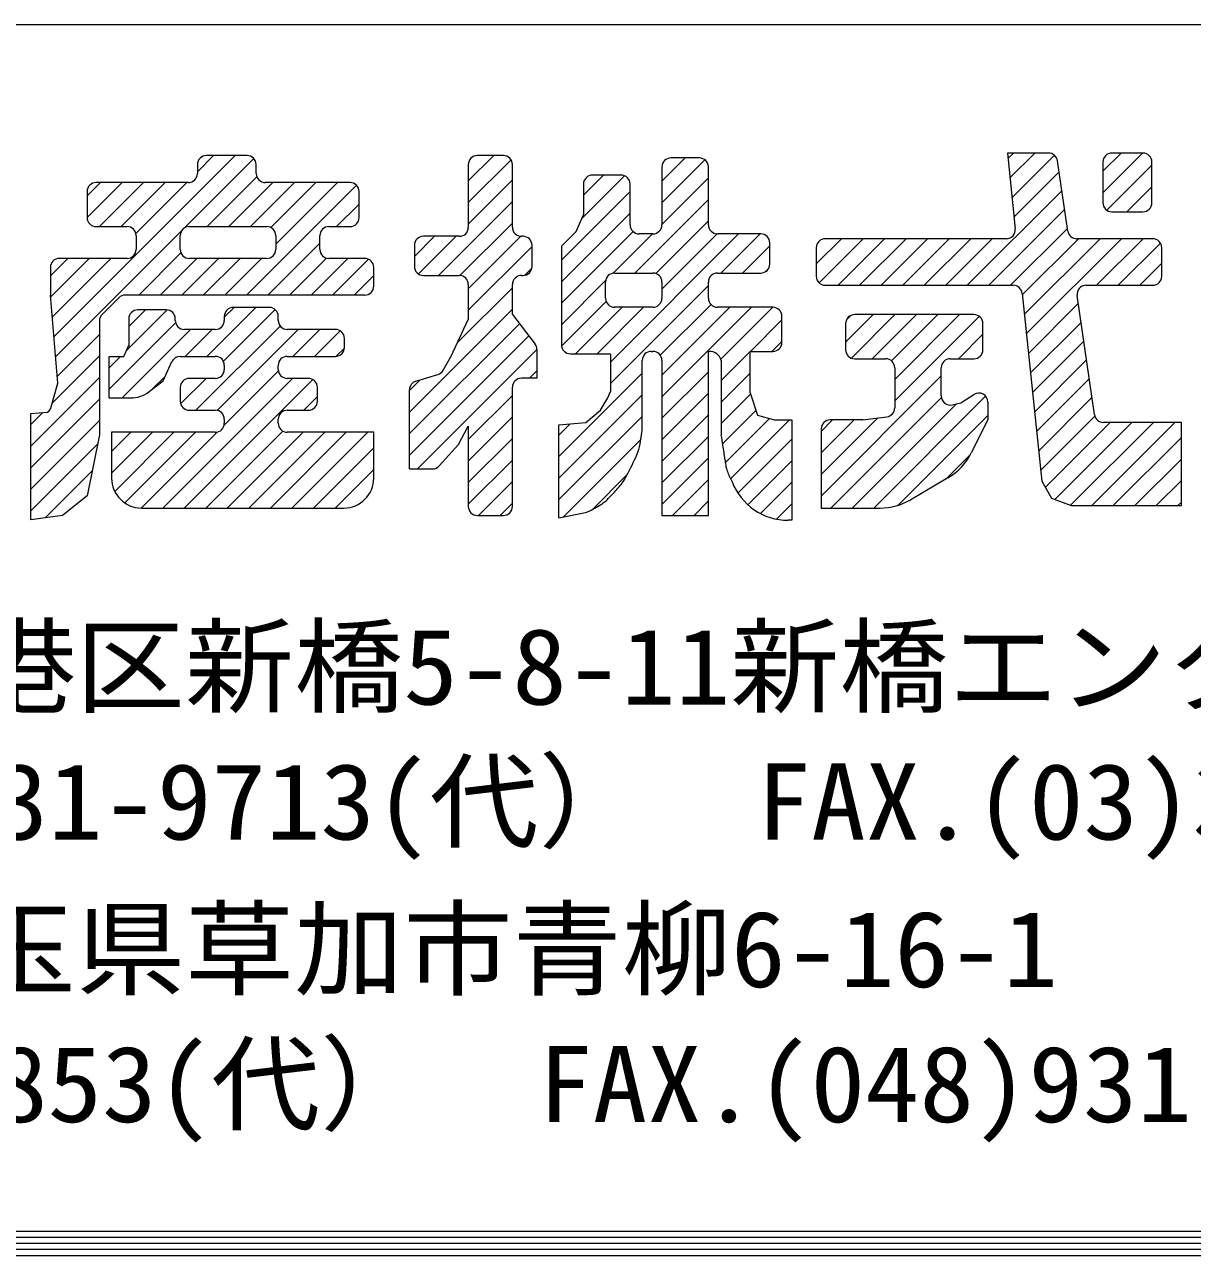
# Model space of a CAD drawing. Units: millimetres at full size; details may follow other scales. Extents: x -3425 to 3421, y -1129 to 1133.
# Drawn here: x 920.5 to 1035.4, y -1129.2 to -1008 of the extents above; entities that cross this region are included whole.
import ezdxf
from ezdxf.enums import TextEntityAlignment as Align

# ---------------------------------------------------------------- set-up
doc = ezdxf.new("R2010")
doc.units = ezdxf.units.MM
doc.header["$LTSCALE"] = 4
doc.layers.add('0-0_0', color=7, linetype='Continuous', lineweight=18)
doc.layers.add('1-2_WAKU', color=7, linetype='Continuous', lineweight=18)
doc.styles.add('ＭＳ ゴシック', font='')
doc.styles.get('ＭＳ ゴシック').set_extended_font_data('MS Gothic')

msp = doc.modelspace()

# ---------------------------------------------------------------- linework, layer by layer
at = {"layer": '0-0_0'}
for p, q in [((923.336, -1038.751), (941.188, -1020.899)), ((936.158, -1028.05), (943.022, -1021.186)), ((937.467, -1022.498), (939.066, -1020.899)), ((942.369, -1020.899), (938.355, -1020.899)), ((964.144, -1023.398), (966.651, -1020.892)), ((964.144, -1025.52), (968.353, -1021.311)), ((967.598, -1020.892), (965.032, -1020.892)), ((983.202, -1023.432), (985.502, -1021.133)), ((983.202, -1025.554), (987.439, -1021.317)), ((986.898, -1021.133), (984.09, -1021.133)), ((1017.273, -1021.182), (1017.804, -1020.65)), ((1017.474, -1023.102), (1019.925, -1020.65)), ((1017.674, -1025.023), (1021.841, -1020.856)), ((1023.16, -1028.328), (1022.152, -1021.41)), ((1026.626, -1022.435), (1028.41, -1020.65)), ((1026.626, -1024.557), (1030.532, -1020.65)), ((1026.626, -1021.538), (1026.626, -1025.548)), ((1030.562, -1020.65), (1027.514, -1020.65)), ((1031.45, -1025.548), (1031.45, -1021.538)), ((937.467, -1021.787), (937.467, -1022.663)), ((943.257, -1022.663), (943.257, -1021.787)), ((964.144, -1021.78), (964.144, -1027.959)), ((968.486, -1027.959), (968.486, -1021.78)), ((975.344, -1027.047), (979.508, -1022.884)), ((975.482, -1024.788), (977.45, -1022.82)), ((979.178, -1022.82), (976.37, -1022.82)), ((983.202, -1022.021), (983.202, -1027.718)), ((987.786, -1027.718), (987.786, -1022.021)), ((1017.875, -1026.943), (1022.312, -1022.506)), ((1027.018, -1026.285), (1031.45, -1021.853)), ((926.611, -1024.869), (927.929, -1023.551)), ((926.611, -1026.99), (930.05, -1023.551)), ((936.579, -1023.551), (927.499, -1023.551)), ((927.833, -1027.89), (932.172, -1023.551)), ((929.954, -1027.89), (934.293, -1023.551)), ((931.408, -1028.557), (936.414, -1023.551)), ((938.439, -1027.89), (943.325, -1023.004)), ((940.561, -1027.89), (944.9, -1023.551)), ((942.296, -1034.64), (953.127, -1023.809)), ((942.682, -1027.89), (947.021, -1023.551)), ((952.501, -1023.551), (944.145, -1023.551)), ((944.705, -1027.988), (949.142, -1023.551)), ((945.187, -1029.628), (951.264, -1023.551)), ((964.144, -1027.641), (968.486, -1023.299)), ((975.482, -1023.708), (975.482, -1026.737)), ((980.066, -1027.718), (980.066, -1023.708)), ((983.202, -1027.675), (987.786, -1023.092)), ((1028.989, -1026.436), (1031.45, -1023.974)), ((926.611, -1024.439), (926.611, -1027.002)), ((953.389, -1027.002), (953.389, -1024.439)), ((973.311, -1031.202), (980.066, -1024.447)), ((980.536, -1032.462), (987.786, -1025.213)), ((1013.272, -1033.668), (1022.582, -1024.358)), ((951.167, -1027.89), (953.389, -1025.668)), ((961.203, -1032.704), (968.486, -1025.42)), ((1015.393, -1033.668), (1022.851, -1026.21)), ((1027.514, -1026.436), (1030.562, -1026.436)), ((963.322, -1032.706), (968.486, -1027.542)), ((973.311, -1033.323), (980.066, -1026.568)), ((982.607, -1032.512), (987.786, -1027.334)), ((923.499, -1040.709), (935.938, -1028.27)), ((927.499, -1027.89), (930.548, -1027.89)), ((931.436, -1028.778), (931.436, -1030.136)), ((935.778, -1030.136), (935.778, -1028.778)), ((936.666, -1027.89), (944.299, -1027.89)), ((945.187, -1028.778), (945.187, -1030.136)), ((949.529, -1030.136), (949.529, -1028.778)), ((950.417, -1027.89), (952.501, -1027.89)), ((958.837, -1030.827), (960.817, -1028.847)), ((959.231, -1032.554), (962.938, -1028.847)), ((963.256, -1028.847), (959.725, -1028.847)), ((964.144, -1034.005), (969.305, -1028.844)), ((969.528, -1028.847), (969.374, -1028.847)), ((973.311, -1035.444), (980.37, -1028.386)), ((978.136, -1041.226), (990.757, -1028.606)), ((978.404, -1032.473), (982.272, -1028.606)), ((982.314, -1028.606), (980.954, -1028.606)), ((983.202, -1034.039), (988.636, -1028.605)), ((992.929, -1028.606), (988.674, -1028.606)), ((989.021, -1032.462), (992.878, -1028.606)), ((1017.514, -1033.668), (1023.121, -1028.062)), ((944.418, -1034.64), (949.529, -1029.528)), ((958.837, -1029.735), (958.837, -1031.816)), ((964.144, -1036.126), (970.416, -1029.854)), ((970.416, -1031.816), (970.416, -1029.735)), ((973.311, -1029.811), (973.311, -1039.53)), ((991.142, -1032.462), (993.817, -1029.788)), ((993.817, -1031.574), (993.817, -1029.494)), ((998.4, -1031.569), (1000.881, -1029.088)), ((998.4, -1029.976), (998.4, -1032.78)), ((998.672, -1033.419), (1003.002, -1029.088)), ((1017.114, -1029.088), (999.288, -1029.088)), ((1000.544, -1033.668), (1005.124, -1029.088)), ((1002.665, -1033.668), (1007.245, -1029.088)), ((1004.786, -1033.668), (1009.366, -1029.088)), ((1006.908, -1033.668), (1011.488, -1029.088)), ((1009.029, -1033.668), (1013.609, -1029.088)), ((1011.15, -1033.668), (1015.73, -1029.088)), ((1018.678, -1034.625), (1024.216, -1029.088)), ((1018.879, -1036.546), (1026.337, -1029.088)), ((1019.08, -1038.466), (1028.458, -1029.088)), ((1031.527, -1029.088), (1024.038, -1029.088)), ((1026, -1033.668), (1030.58, -1029.088)), ((1028.121, -1033.668), (1032.282, -1029.507)), ((1032.415, -1032.78), (1032.415, -1029.976)), ((922.993, -1032.73), (924.699, -1031.024)), ((923.009, -1034.835), (926.82, -1031.024)), ((923.172, -1036.793), (928.942, -1031.024)), ((930.548, -1031.024), (923.881, -1031.024)), ((931.69, -1034.64), (935.848, -1030.481)), ((933.811, -1034.64), (937.427, -1031.024)), ((935.932, -1034.64), (939.548, -1031.024)), ((944.299, -1031.024), (936.666, -1031.024)), ((938.054, -1034.64), (941.67, -1031.024)), ((940.175, -1034.64), (943.791, -1031.024)), ((946.539, -1034.64), (950.186, -1030.993)), ((948.66, -1034.64), (952.276, -1031.024)), ((953.948, -1031.024), (950.417, -1031.024)), ((950.782, -1034.64), (954.317, -1031.104)), ((922.993, -1031.912), (922.993, -1034.64)), ((954.836, -1033.752), (954.836, -1031.912)), ((969.706, -1032.686), (970.398, -1031.994)), ((978.542, -1032.462), (982.314, -1032.462)), ((988.674, -1032.462), (992.929, -1032.462)), ((993.398, -1032.328), (993.683, -1032.044)), ((1030.242, -1033.668), (1032.415, -1031.495)), ((952.903, -1034.64), (954.836, -1032.706)), ((959.725, -1032.704), (963.256, -1032.704)), ((964.144, -1033.592), (964.144, -1037.043)), ((968.486, -1036.561), (968.486, -1033.592)), ((969.374, -1032.704), (969.528, -1032.704)), ((973.311, -1037.566), (977.664, -1033.213)), ((977.654, -1034.95), (977.654, -1033.35)), ((978.136, -1043.348), (987.786, -1033.698)), ((983.202, -1033.35), (983.202, -1034.95)), ((987.786, -1034.95), (987.786, -1033.35)), ((999.288, -1033.668), (1017.778, -1033.668)), ((1024.963, -1033.668), (1031.527, -1033.668)), ((929.728, -1034.9), (928.078, -1036.549)), ((953.948, -1034.64), (930.356, -1034.64)), ((963.088, -1039.304), (968.486, -1033.906)), ((1018.661, -1034.464), (1020.594, -1052.953)), ((1025.791, -1046.407), (1024.085, -1034.684)), ((930.49, -1040.082), (934.483, -1036.089)), ((930.712, -1037.738), (932.364, -1036.086)), ((934.408, -1036.086), (931.6, -1036.086)), ((938.391, -1040.666), (943.212, -1035.845)), ((940.025, -1041.154), (945.119, -1036.06)), ((940.121, -1036.815), (941.091, -1035.845)), ((944.54, -1035.845), (941.009, -1035.845)), ((958.354, -1046.159), (968.486, -1036.027)), ((973.323, -1039.675), (977.718, -1035.281)), ((974.702, -1040.418), (979.282, -1035.838)), ((976.823, -1040.418), (981.404, -1035.838)), ((982.314, -1035.838), (978.542, -1035.838)), ((983.045, -1040.56), (988.037, -1035.568)), ((983.202, -1042.524), (989.889, -1035.838)), ((983.202, -1044.646), (992.01, -1035.838)), ((994.135, -1035.838), (988.674, -1035.838)), ((989.013, -1040.956), (994.132, -1035.838)), ((1019.281, -1040.387), (1024.199, -1035.468)), ((928.782, -1043.911), (935.328, -1037.365)), ((930.712, -1036.974), (930.712, -1039.702)), ((935.296, -1037.127), (935.296, -1036.974)), ((940.121, -1036.733), (940.121, -1037.127)), ((945.428, -1037.127), (945.428, -1036.733)), ((958.354, -1048.28), (969.177, -1037.458)), ((962.455, -1040.659), (964.144, -1037.043)), ((968.486, -1036.561), (970.714, -1039.455)), ((991.914, -1040.176), (995.023, -1037.067)), ((995.023, -1039.288), (995.023, -1036.726)), ((1001.295, -1039.28), (1004.015, -1036.561)), ((1001.295, -1037.449), (1001.295, -1040.012)), ((1001.376, -1037.078), (1001.812, -1036.642)), ((1001.858, -1040.838), (1006.136, -1036.561)), ((1013.917, -1036.561), (1002.183, -1036.561)), ((1003.918, -1040.9), (1008.258, -1036.561)), ((1005.818, -1041.121), (1010.379, -1036.561)), ((1006.12, -1042.941), (1012.5, -1036.561)), ((1006.12, -1045.062), (1014.446, -1036.736)), ((1014.805, -1040.012), (1014.805, -1037.449)), ((1019.482, -1042.307), (1024.468, -1037.32)), ((923.662, -1042.667), (927.818, -1038.512)), ((930.05, -1044.764), (936.8, -1038.015)), ((939.233, -1038.015), (936.184, -1038.015)), ((936.27, -1040.666), (938.921, -1038.015)), ((937.33, -1045.97), (945.621, -1037.679)), ((939.43, -1045.992), (947.406, -1038.015)), ((951.054, -1038.015), (946.316, -1038.015)), ((946.876, -1040.666), (949.528, -1038.015)), ((948.998, -1040.666), (951.518, -1038.146)), ((958.354, -1050.402), (970.1, -1038.656)), ((1012.404, -1040.9), (1014.805, -1038.499)), ((951.122, -1040.664), (951.939, -1039.846)), ((951.942, -1039.778), (951.942, -1038.903)), ((994.035, -1040.176), (995.023, -1039.189)), ((1019.682, -1044.228), (1024.738, -1039.172)), ((923.185, -1045.266), (927.818, -1040.633)), ((928.782, -1041.79), (929.906, -1040.666)), ((935.771, -1040.666), (939.233, -1040.666)), ((946.316, -1040.666), (951.054, -1040.666)), ((959.13, -1051.748), (970.898, -1039.978)), ((961.665, -1042.041), (962.455, -1040.659)), ((974.199, -1040.418), (978.136, -1040.418)), ((978.136, -1040.418), (978.136, -1044.114)), ((981.272, -1047.472), (981.272, -1041.064)), ((982.16, -1040.176), (982.314, -1040.176)), ((983.202, -1041.064), (983.202, -1056.328)), ((987.786, -1040.176), (987.863, -1040.176)), ((987.786, -1056.328), (987.786, -1040.176)), ((989.047, -1043.044), (991.887, -1040.204)), ((989.047, -1041.064), (989.047, -1048.382)), ((991.887, -1044.275), (991.887, -1040.176)), ((991.887, -1040.176), (994.135, -1040.176)), ((1002.183, -1040.9), (1005.232, -1040.9)), ((1011.592, -1040.9), (1013.917, -1040.9)), ((1019.883, -1046.148), (1025.008, -1041.024)), ((934.09, -1043.077), (934.965, -1041.182)), ((940.1, -1047.443), (945.442, -1042.101)), ((940.121, -1041.554), (940.121, -1041.948)), ((945.428, -1041.948), (945.428, -1041.554)), ((970.17, -1042.828), (970.899, -1042.1)), ((983.202, -1046.767), (987.786, -1042.183)), ((1006.12, -1041.788), (1006.12, -1045.738)), ((1010.704, -1044.572), (1010.704, -1041.788)), ((921.063, -1049.509), (927.818, -1042.754)), ((932.72, -1044.142), (934.09, -1043.077)), ((933.054, -1043.882), (934.288, -1042.648)), ((934.052, -1055.612), (946.828, -1042.836)), ((935.822, -1045.356), (938.343, -1042.836)), ((936.173, -1055.612), (948.835, -1042.95)), ((939.233, -1042.836), (936.666, -1042.836)), ((948.4, -1042.836), (946.316, -1042.836)), ((958.354, -1044.038), (959.404, -1042.988)), ((958.981, -1043.118), (961.155, -1042.449)), ((973.07, -1050.535), (981.272, -1042.333)), ((989.047, -1045.165), (991.887, -1042.325)), ((998.883, -1054.421), (1010.704, -1042.6)), ((1020.084, -1048.069), (1025.277, -1042.876)), ((935.778, -1043.724), (935.778, -1045.082)), ((947.937, -1045.97), (949.288, -1044.618)), ((949.288, -1045.082), (949.288, -1043.724)), ((958.354, -1051.748), (958.354, -1043.966)), ((964.144, -1048.854), (968.486, -1044.512)), ((968.486, -1055.44), (968.486, -1043.716)), ((973.07, -1052.656), (981.272, -1044.454)), ((983.202, -1048.888), (987.786, -1044.305)), ((989.047, -1047.286), (991.93, -1044.403)), ((991.887, -1044.275), (992.61, -1046.444)), ((999.82, -1055.605), (1010.714, -1044.71)), ((1004.063, -1055.605), (1015.075, -1044.592)), ((1020.285, -1049.99), (1025.547, -1044.728)), ((921.063, -1051.631), (927.818, -1044.876)), ((928.782, -1044.764), (930.904, -1044.764)), ((1001.942, -1055.605), (1012.207, -1045.339)), ((921.063, -1047.388), (922.261, -1046.189)), ((921.063, -1053.752), (927.818, -1046.997)), ((936.666, -1045.97), (939.233, -1045.97)), ((940.121, -1046.858), (940.121, -1047.251)), ((945.428, -1047.251), (945.428, -1046.858)), ((946.316, -1045.97), (948.4, -1045.97)), ((964.144, -1050.976), (968.486, -1046.633)), ((973.07, -1054.778), (981.272, -1046.576)), ((983.202, -1051.01), (987.786, -1046.426)), ((989.19, -1049.264), (992.46, -1045.994)), ((989.45, -1051.126), (993.794, -1046.782)), ((989.963, -1052.734), (995.77, -1046.926)), ((992.61, -1046.444), (994.299, -1046.926)), ((994.299, -1046.926), (995.988, -1046.926)), ((995.988, -1046.926), (995.988, -1056.81)), ((998.883, -1052.3), (1004.446, -1046.736)), ((998.883, -1048.057), (1000.013, -1046.926)), ((998.883, -1050.178), (1002.134, -1046.926)), ((1002.984, -1046.926), (999.771, -1046.926)), ((1002.984, -1046.926), (1005.347, -1046.618)), ((1006.447, -1055.342), (1015.287, -1046.502)), ((1020.486, -1051.91), (1025.829, -1046.566)), ((1020.947, -1053.57), (1027.349, -1047.168)), ((1021.878, -1054.76), (1029.471, -1047.168)), ((1023.421, -1055.338), (1031.592, -1047.168)), ((1025.517, -1055.364), (1033.713, -1047.168)), ((1034.345, -1047.168), (1026.67, -1047.168)), ((1034.345, -1055.364), (1034.345, -1047.168)), ((929.024, -1048.139), (929.024, -1052.652)), ((939.233, -1048.139), (929.024, -1048.139)), ((929.024, -1050.034), (930.918, -1048.139)), ((929.024, -1052.155), (933.039, -1048.139)), ((929.332, -1053.968), (935.161, -1048.139)), ((930.32, -1055.101), (937.282, -1048.139)), ((931.931, -1055.612), (939.424, -1048.118)), ((938.294, -1055.612), (945.881, -1048.026)), ((940.416, -1055.612), (947.888, -1048.139)), ((942.537, -1055.612), (950.01, -1048.139)), ((944.658, -1055.612), (952.131, -1048.139)), ((954.836, -1048.139), (946.316, -1048.139)), ((946.78, -1055.612), (954.252, -1048.139)), ((954.836, -1052.652), (954.836, -1048.139)), ((963.179, -1049.337), (964.144, -1047.529)), ((964.144, -1047.529), (964.144, -1055.44)), ((973.07, -1048.414), (974.176, -1047.308)), ((973.07, -1056.569), (973.07, -1047.408)), ((998.883, -1047.814), (998.883, -1055.605)), ((921.063, -1055.873), (927.633, -1049.303)), ((961.272, -1051.454), (963.179, -1049.337)), ((964.144, -1053.097), (968.486, -1048.755)), ((973.48, -1056.489), (981.146, -1048.824)), ((983.202, -1053.131), (987.786, -1048.547)), ((990.684, -1054.134), (995.988, -1048.83)), ((1027.638, -1055.364), (1034.345, -1048.657)), ((948.901, -1055.612), (954.836, -1049.677)), ((983.202, -1055.252), (987.786, -1050.668)), ((1011.147, -1052.763), (1013.583, -1050.327)), ((1029.76, -1055.364), (1034.345, -1050.778)), ((922.476, -1056.581), (927.102, -1051.955)), ((951.022, -1055.612), (954.836, -1051.798)), ((958.354, -1051.748), (960.612, -1051.748)), ((964.144, -1055.218), (968.486, -1050.876)), ((991.662, -1055.278), (995.988, -1050.952)), ((965.156, -1056.328), (968.486, -1052.997)), ((976.324, -1055.766), (979.812, -1052.278)), ((984.248, -1056.328), (987.786, -1052.79)), ((992.914, -1056.147), (995.988, -1053.073)), ((1011.364, -1052.635), (1007.702, -1054.788)), ((1020.594, -1052.953), (1021.56, -1054.64)), ((1031.881, -1055.364), (1034.345, -1052.899)), ((931.984, -1055.612), (951.876, -1055.612)), ((967.277, -1056.328), (968.486, -1055.119)), ((986.369, -1056.328), (987.786, -1054.911)), ((994.485, -1056.697), (995.988, -1055.194)), ((998.883, -1055.605), (1004.702, -1055.605)), ((1034.002, -1055.364), (1034.345, -1055.021)), ((965.032, -1056.328), (967.598, -1056.328)), ((973.07, -1056.569), (975.687, -1056.058)), ((983.202, -1056.328), (987.786, -1056.328)), ((995.988, -1056.81), (995.636, -1056.81))]:
    msp.add_line(p, q, dxfattribs=at)
for points in [[(1021.274, -1020.65), (1017.217, -1020.65), (1017.997, -1028.107)], [(973.311, -1029.811), (974.759, -1028.364), (975.482, -1026.737)], [(923.084, -1045.634), (923.716, -1043.318), (922.993, -1034.64)], [(927.818, -1037.177), (927.818, -1048.38), (926.611, -1054.407), (924.199, -1056.336), (921.063, -1056.783), (921.063, -1046.287), (922.698, -1046.154)], [(928.782, -1044.764), (928.782, -1040.666), (930.23, -1040.666), (930.712, -1039.582)], [(970.899, -1039.997), (970.899, -1042.828), (969.374, -1042.828)], [(973.07, -1047.408), (975.724, -1047.168), (977.171, -1045.962), (977.895, -1044.757), (978.136, -1044.114)], [(1011.795, -1045.436), (1012.634, -1045.239), (1013.923, -1044.419)], [(1015.287, -1045.168), (1015.287, -1046.926), (1013.659, -1050.181)], [(1021.56, -1054.64), (1023.489, -1055.364), (1034.345, -1055.364)]]:
    msp.add_lwpolyline(points, dxfattribs=at)
for centre, radius, start, end in [((938.355, -1021.787), 0.888, 90, 180), ((942.369, -1021.787), 0.888, 0, 90), ((965.032, -1021.78), 0.888, 90, 180), ((967.598, -1021.78), 0.888, 0, 90), ((984.09, -1022.021), 0.888, 90, 180), ((986.898, -1022.021), 0.888, 0, 90), ((1021.274, -1021.538), 0.888, 8.282, 90), ((1027.514, -1021.538), 0.888, 90, 180), ((1030.562, -1021.538), 0.888, 0, 90), ((936.579, -1022.663), 0.888, 270, 0), ((944.145, -1022.663), 0.888, 180, 270), ((976.37, -1023.708), 0.888, 90, 180), ((979.178, -1023.708), 0.888, 0, 90), ((927.499, -1024.439), 0.888, 90, 180), ((952.501, -1024.439), 0.888, 0, 90), ((1027.514, -1025.548), 0.888, 180, 270), ((1030.562, -1025.548), 0.888, 270, 0), ((927.499, -1027.002), 0.888, 180, 270), ((952.501, -1027.002), 0.888, 270, 0), ((980.954, -1027.718), 0.888, 180, 270), ((982.314, -1027.718), 0.888, 270, 0), ((988.674, -1027.718), 0.888, 180, 270), ((930.548, -1028.778), 0.888, 0, 90), ((936.666, -1028.778), 0.888, 90, 180), ((944.299, -1028.778), 0.888, 0, 90), ((950.417, -1028.778), 0.888, 90, 180), ((959.725, -1029.735), 0.888, 90, 180), ((963.256, -1027.959), 0.888, 270, 0), ((969.374, -1027.959), 0.888, 180, 270), ((969.528, -1029.735), 0.888, 0, 90), ((992.929, -1029.494), 0.888, 0, 90), ((1017.114, -1028.2), 0.888, 270, 5.969), ((1024.038, -1028.2), 0.888, 188.282, 270), ((930.548, -1030.136), 0.888, 270, 0), ((936.666, -1030.136), 0.888, 180, 270), ((944.299, -1030.136), 0.888, 270, 0), ((950.417, -1030.136), 0.888, 180, 270), ((999.288, -1029.976), 0.888, 90, 180), ((1031.527, -1029.976), 0.888, 0, 90), ((923.881, -1031.912), 0.888, 90, 180), ((953.948, -1031.912), 0.888, 0, 90), ((959.725, -1031.816), 0.888, 180, 270), ((969.528, -1031.816), 0.888, 270, 0), ((978.542, -1033.35), 0.888, 90, 180), ((982.314, -1033.35), 0.888, 0, 90), ((988.674, -1033.35), 0.888, 90, 180), ((992.929, -1031.574), 0.888, 270, 0), ((953.948, -1033.752), 0.888, 270, 0), ((963.256, -1033.592), 0.888, 0, 90), ((969.374, -1033.592), 0.888, 90, 180), ((999.288, -1032.78), 0.888, 180, 270), ((1017.778, -1034.556), 0.888, 5.969, 90), ((1024.963, -1034.556), 0.888, 90, 188.282), ((1031.527, -1032.78), 0.888, 270, 0), ((930.356, -1035.528), 0.888, 90, 134.979), ((978.542, -1034.95), 0.888, 180, 270), ((982.314, -1034.95), 0.888, 270, 0), ((988.674, -1034.95), 0.888, 180, 270), ((931.6, -1036.974), 0.888, 90, 180), ((934.408, -1036.974), 0.888, 0, 90), ((941.009, -1036.733), 0.888, 90, 180), ((944.54, -1036.733), 0.888, 0, 90), ((994.135, -1036.726), 0.888, 0, 90), ((928.706, -1037.177), 0.888, 134.979, 180), ((936.184, -1037.127), 0.888, 180, 270), ((939.233, -1037.127), 0.888, 270, 0), ((946.316, -1037.127), 0.888, 180, 270), ((1002.183, -1037.449), 0.888, 90, 180), ((1013.917, -1037.449), 0.888, 0, 90), ((951.054, -1038.903), 0.888, 0, 90), ((951.054, -1039.778), 0.888, 270, 0), ((970.011, -1039.997), 0.888, 0, 37.589), ((974.199, -1039.53), 0.888, 180, 270), ((994.135, -1039.288), 0.888, 270, 0), ((935.771, -1041.554), 0.888, 90, 155.209), ((939.233, -1041.554), 0.888, 0, 90), ((946.316, -1041.554), 0.888, 90, 180), ((982.16, -1041.064), 0.888, 90, 180), ((982.314, -1041.064), 0.888, 0, 90), ((987.901, -1041.359), 1.183, 14.4, 91.86), ((1002.183, -1040.012), 0.888, 180, 270), ((1005.232, -1041.788), 0.888, 0, 90), ((1011.592, -1041.788), 0.888, 90, 180), ((1013.917, -1040.012), 0.888, 270, 0), ((939.233, -1041.948), 0.888, 270, 0), ((946.316, -1041.948), 0.888, 180, 270), ((960.894, -1041.6), 0.888, 287.091, 330.237), ((936.666, -1043.724), 0.888, 90, 180), ((948.4, -1043.724), 0.888, 0, 90), ((959.242, -1043.966), 0.888, 107.091, 180), ((969.374, -1043.716), 0.888, 90, 180), ((930.904, -1041.804), 2.96, 270, 307.854), ((1011.592, -1044.572), 0.888, 180, 283.231), ((1014.399, -1045.168), 0.888, 0, 122.452), ((922.228, -1045.401), 0.888, 301.986, 344.734), ((936.666, -1045.082), 0.888, 180, 270), ((948.4, -1045.082), 0.888, 270, 0), ((1005.232, -1045.738), 0.888, 277.426, 0), ((939.233, -1046.858), 0.888, 0, 90), ((946.316, -1046.858), 0.888, 90, 180), ((999.771, -1047.814), 0.888, 90, 180), ((1026.67, -1046.28), 0.888, 188.282, 270), ((939.233, -1047.251), 0.888, 270, 0), ((946.316, -1047.251), 0.888, 180, 270), ((968.498, -1046.957), 12.784, 349.466, 357.688), ((976.398, -1048.426), 4.749, 335.956, 349.466), ((903.798, -1062.647), 86.434, 8.796, 9.5), ((949.294, -1055.607), 40.396, 7.767, 8.796), ((947.179, -1035.389), 36.744, 332.469, 335.956), ((883.303, -1064.608), 106.998, 7.419, 7.767), ((1079.835, -1039.017), 91.193, 187.419, 187.796), ((1008.364, -1047.532), 5.92, 300.447, 333.418), ((960.612, -1050.86), 0.888, 270, 317.992), ((992.288, -1051.004), 2.829, 187.796, 201.02), ((931.984, -1052.652), 2.96, 180, 270), ((951.876, -1052.652), 2.96, 270, 0), ((973.713, -1049.063), 6.906, 318.345, 323.819), ((974.461, -1049.61), 5.978, 323.819, 332.469), ((997.179, -1049.125), 8.068, 201.02, 208.839), ((995.636, -1050.89), 5.92, 201.052, 270), ((956.102, -1033.398), 30.475, 315.74, 318.345), ((965.032, -1055.44), 0.888, 180, 270), ((967.598, -1055.44), 0.888, 270, 0), ((971.944, -1047.028), 9.775, 292.517, 301.83), ((974.782, -1051.6), 4.393, 301.83, 315.74), ((1004.702, -1049.685), 5.92, 270, 300.447)]:
    msp.add_arc(centre, radius, start, end, dxfattribs=at)
at = {"layer": '1-2_WAKU'}
for p, q in [((219.56, -1008), (3419.56, -1008)), ((220.76, -1126.8), (3418.36, -1126.8)), ((219.56, -1128), (3419.56, -1128)), ((220.16, -1127.4), (3418.96, -1127.4)), ((218.36, -1129.2), (3420.76, -1129.2)), ((218.96, -1128.6), (3420.16, -1128.6))]:
    msp.add_line(p, q, dxfattribs=at)

# ---------------------------------------------------------------- texts
at = {"layer": '0-0_0', "style": 'ＭＳ ゴシック', "width": 1.05}
for s, p in [('本社〒105-0004東京都港区新橋5-8-11新橋エンタービル3Ｆ', (807.34, -1077.212)), ('TEL.東京(03)3431-9713(代）  FAX.(03)3431-9708', (842.286, -1090.502)), ('関東支店〒340-0002埼玉県草加市青柳6-16-1', (807.34, -1105.036)), ('TEL.(048)932-3853(代）  FAX.(048)931-8164', (842.286, -1118.326))]:
    msp.add_text(s, height=7.507, dxfattribs=at).set_placement(p, align=Align.BOTTOM_LEFT)

doc.saveas('drawing.dxf')
